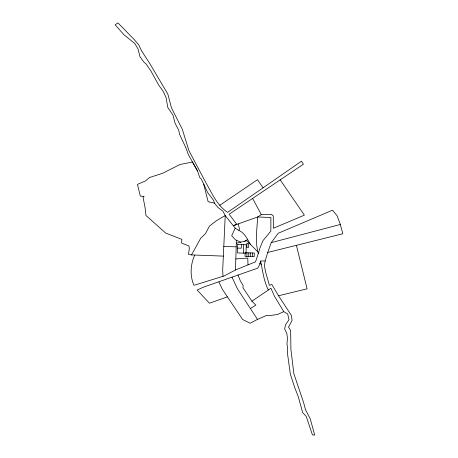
<?xml version="1.0" encoding="UTF-8"?>
<svg xmlns="http://www.w3.org/2000/svg" width="458" height="458" viewBox="0 0 458 458"><rect width="100%" height="100%" fill="white"/><g stroke="black" fill="none" stroke-linecap="round" stroke-linejoin="round"><path stroke-width="0.69" d="M267.707 252.444L342.842 233.757L340.088 223.693L337.117 215.81L332.56 210.188L278.189 233.259L271.262 242.637L267.707 252.444L265.193 260.963L260.579 260.963C262.732 270.667 263.699 280.909 268.342 290.006L251.929 301.187L242.889 287.635L243.25 285.66L240.376 280.994L238.005 275.018M194.724 255.049C190.465 264.318 189.744 275.997 193.974 285.334L224.139 275.951L235.469 269.962L236.408 240.273L235.435 239.774L231.691 235.761L235.183 228.147L225.221 215.546L222.909 211.172L218.1 207.606L214.418 203.123L213.628 200.392L207.714 192.618L201.285 178.992L199.751 177.555L197.57 171.029L192.515 162.04L179.983 164.491L162.716 173.25L149.371 177.584L145.449 180.939L137.48 184.385L140.32 196.144L144.196 196.368L143.045 197.163L145.077 207.686L145.993 215.506L165.699 233.059L181.895 239.391L181.568 243.032L188.977 245.992L189.326 248.259L188.513 254.367L191.518 254.929L223.321 256.108M241.395 244.555L241.28 248.213L237.622 248.093M243.318 253.131L243.593 244.629M246.868 256.451L246.988 252.793M248.7 256.509L248.82 252.85M250.526 256.566L250.646 252.908M252.358 256.629L252.472 252.971M235.469 269.962L255.518 261.856L258.289 253.583C255.043 241.818 256.99 229.172 257.677 216.966L261.295 214.682L271.514 214.441L273.277 215.901L273.369 228.284L304.375 215.151L280.147 179.788M265.193 260.963L264.352 265.56L265.72 272.458L269.401 285.34L271.817 284.441L278.521 295.765L291.345 315.362L292.078 320.451L288.529 327.109L290.653 330.55L290.916 349.603L293.87 373.711L303.625 402.651L305.543 409.858L310.209 418.732L314.72 435.1L312.408 434.842L306.282 416.505L302.675 412.601L298.29 396.743L294.752 387.651L290.338 374.169L287.481 353.439L287.664 347.158L286.954 344.41L287.447 338.262L286.8 333.321L284.647 328.896L285.62 324.636L288.987 319.764L287.698 314.016L283.771 311.629L274.508 296.326L270.913 288.225L268.342 290.006M258.289 253.583L259.989 247.955L262.869 240.771L270.838 231.175L270.884 217.533L257.677 216.966L233.403 225.605L236.826 224.38L229.12 214.258L303.408 164.227L301.467 161.222L227.615 212.369C217.149 205.556 212.008 193.379 206.003 182.897L188.879 150.562L182.347 129.385L171.475 107.882L167.834 94.067L149.726 63.433L141.677 51.021L138.757 44.913L134.028 39.359L117.941 22.9L115.158 24.801L123.843 34.619L134.847 43.562L138.167 49.224L139.89 56.523L143.789 62.013L146.108 63.983L151.026 71.19L158.691 85.068L163.443 91.783L166.111 97.72L167.76 107.372L172.998 115.181L175.048 123.225L178.666 130.026L179.651 134.526L185.971 148.008L188.513 154.924L197.57 171.029M260.654 261.22L259.102 265.766L257.745 268.148L203.283 287.229L197.152 290.034L209.403 303.207L227.42 296.876L242.591 319.461L250.102 323.245L257.505 319.392L266.613 315.402L271.084 315.39L277.697 314.44L283.771 311.629M250.474 244.429C247.286 239.259 244.807 232.956 238.841 230.391L239.517 229.12L238.252 223.876M191.518 254.929L200.707 238.223L205.493 233.632L209.421 226.12L216.565 220.63L225.221 215.546L222.685 270.352L223.006 276.311M219.708 205.339L257.476 179.708L263.081 187.803M250.532 308.469L255.856 305.068L251.929 301.187M244.669 241.223L247.595 239.597M271.262 242.637L340.3 224.477M236.311 243.284L246.782 240.702L257.442 251.459M278.521 295.765L307.095 288.826L296.395 245.305M235.807 258.942L247.778 258.094L247.996 264.901M223.756 246.519L236.196 246.816M214.418 203.123L208.121 201.697L203.684 184.07M236.408 240.273L240.816 242.173M235.183 228.147L238.841 230.391M259.921 263.361L261.718 264.787M227.42 296.876L222.101 288.861L218.93 281.922M257.505 319.392L237.41 288.746L232 277.107M252.547 198.245L261.295 214.682M237.736 244.44L237.462 252.942L246.015 253.217L246.29 244.715L237.736 244.44M245.162 252.73L245.041 256.388L254.184 256.686L254.304 253.028L245.162 252.73M246.919 243.627L246.799 247.28L248.631 247.343L248.746 243.685L246.919 243.627"/></g></svg>
